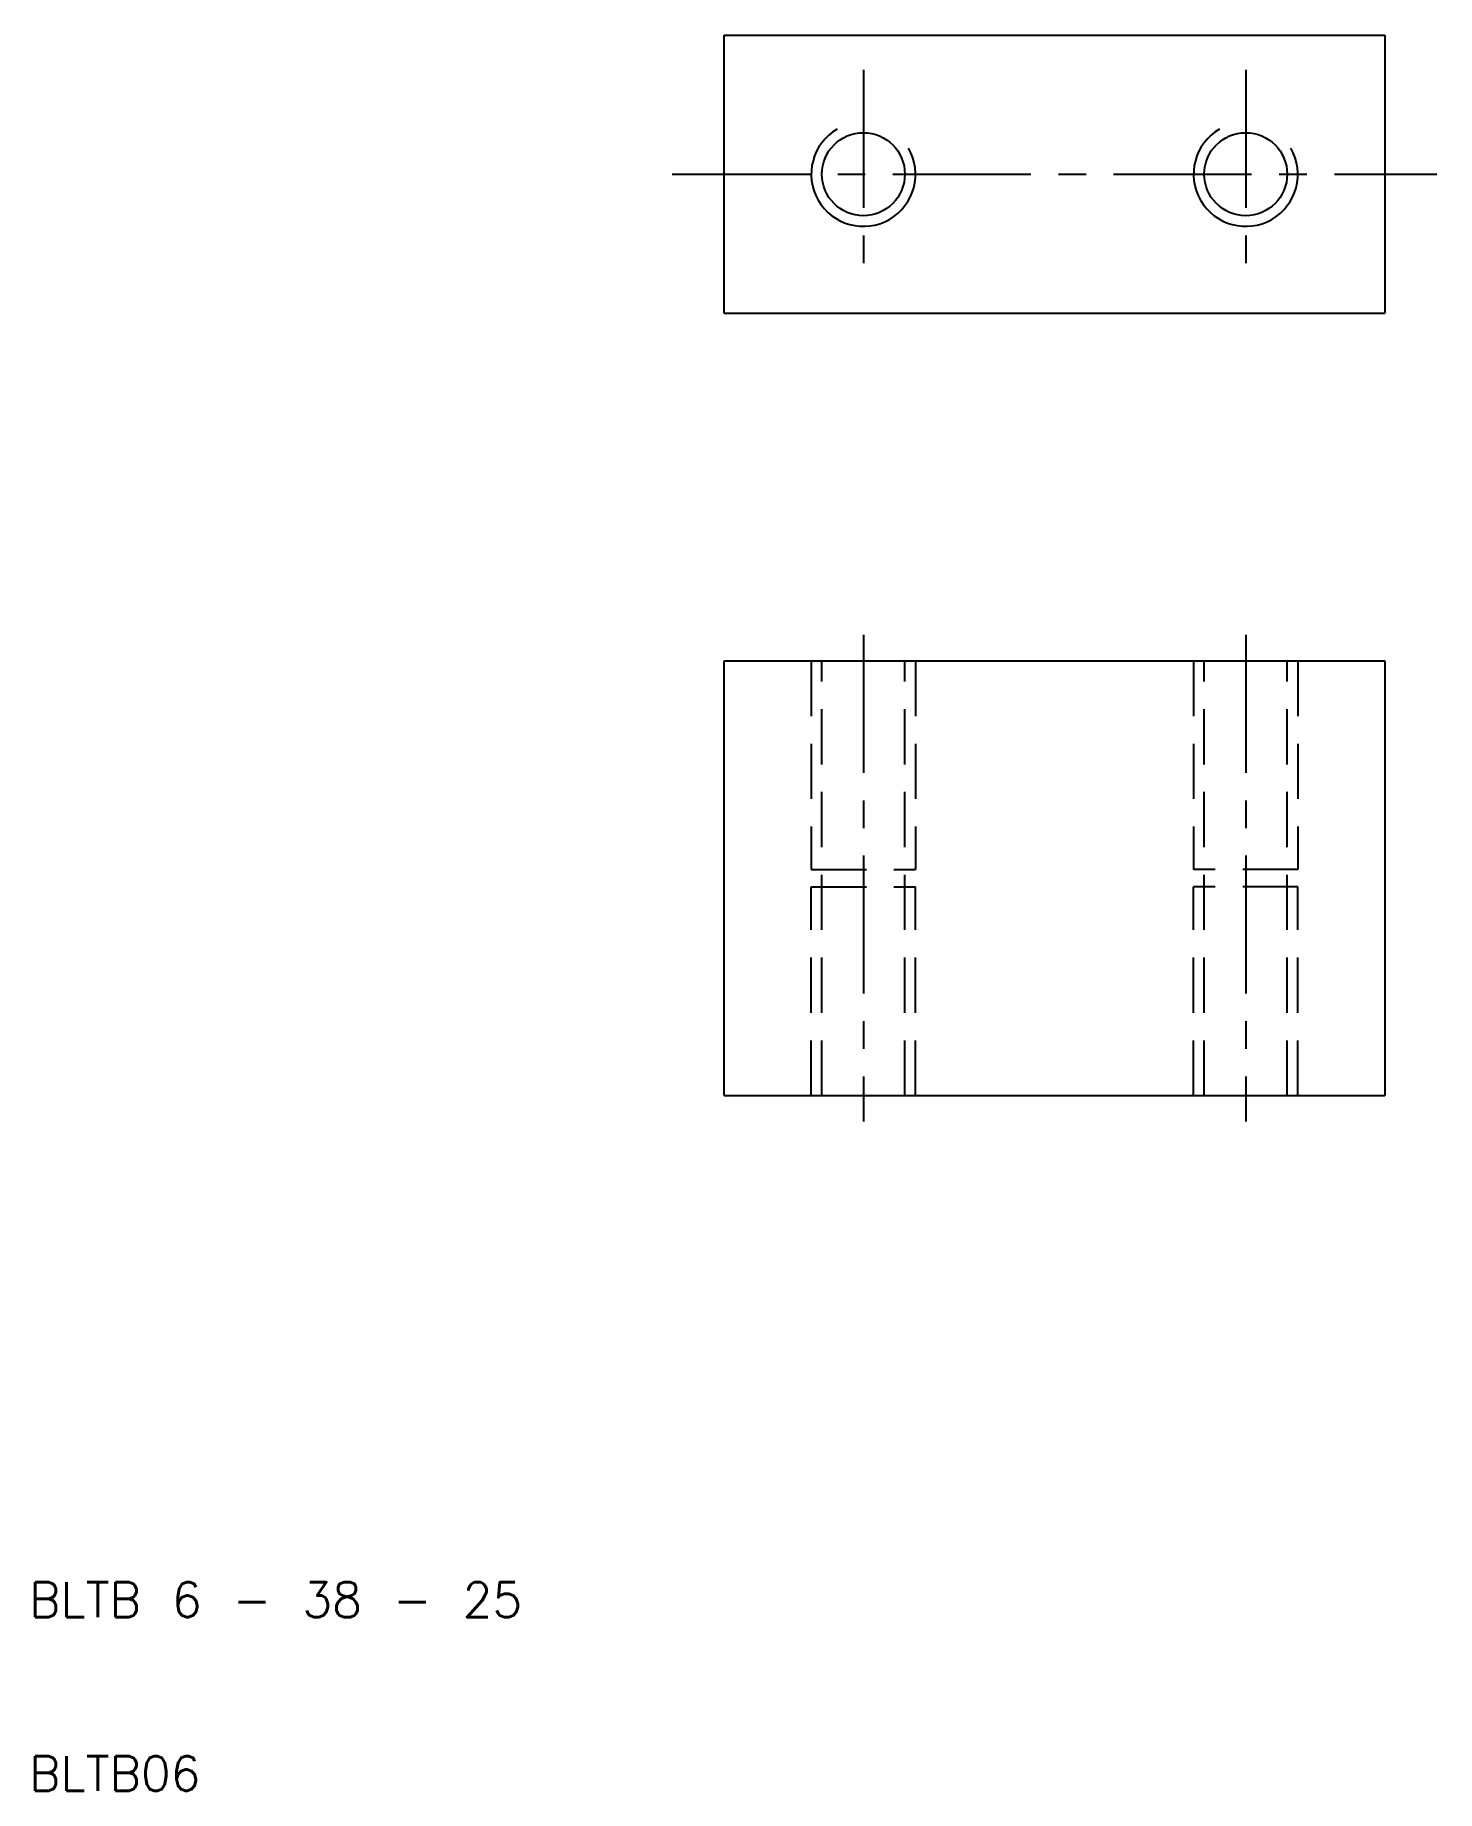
# Model space of a CAD drawing. Extents: x 10 to 91, y 10 to 111.
import ezdxf

# ---------------------------------------------------------------- set-up
doc = ezdxf.new("R2010")
doc.units = 0
doc.header["$LTSCALE"] = 0.25
doc.linetypes.add('CENTER', pattern=[50.8, 31.75, -6.35, 6.35, -6.35])
doc.linetypes.add('DASHED', pattern=[19.05, 12.7, -6.35])
doc.layers.get('0').update_dxf_attribs({"linetype": 'CONTINUOUS'})
doc.layers.add('CENTER', color=1, linetype='CENTER')
doc.styles.get("Standard").update_dxf_attribs({"font": 'txt.shx', "bigfont": 'extfont.shx'})

msp = doc.modelspace()

# ---------------------------------------------------------------- linework, layer by layer
for p, q in [((50, 111), (88, 111)), ((50, 95), (50, 111)), ((88, 111), (88, 95)), ((50, 95), (88, 95)), ((50, 75), (88, 75)), ((50, 50), (50, 75)), ((88, 75), (88, 50)), ((50, 50), (88, 50))]:
    msp.add_line(p, q)
at = {"color": 3, "linetype": 'DASHED'}
for p, q in [((55, 75), (55, 63)), ((55.6135, 50), (55.6135, 75)), ((60.3865, 50), (60.3865, 75)), ((61, 75), (61, 63)), ((77, 75), (77, 63)), ((77.6135, 50), (77.6135, 75)), ((82.3865, 50), (82.3865, 75)), ((83, 75), (83, 63)), ((55, 63), (61, 63)), ((83, 63), (77, 63)), ((55, 50), (55, 62)), ((55, 62), (61, 62)), ((61, 50), (61, 62)), ((83, 62), (77, 62)), ((77, 50), (77, 62)), ((83, 50), (83, 62))]:
    msp.add_line(p, q, dxfattribs=at)
for centre in [(58, 103), (80, 103)]:
    msp.add_circle(centre, 2.3865)
at = {"color": 3}
for centre in [(58, 103), (80, 103)]:
    msp.add_arc(centre, 3, 120, 30, dxfattribs=at)
at = {"layer": 'CENTER', "color": 1, "linetype": 'CENTER'}
for p, q in [((58, 109), (58, 97)), ((80, 109), (80, 97)), ((47, 103), (91, 103)), ((58, 76.5), (58, 48.5)), ((80, 76.5), (80, 48.5))]:
    msp.add_line(p, q, dxfattribs=at)

# ---------------------------------------------------------------- texts
for s, p in [('BLTB 6 - 38 - 25', (10, 20)), ('BLTB06', (10, 10))]:
    msp.add_text(s, height=2).set_placement(p)

doc.saveas('drawing.dxf')
